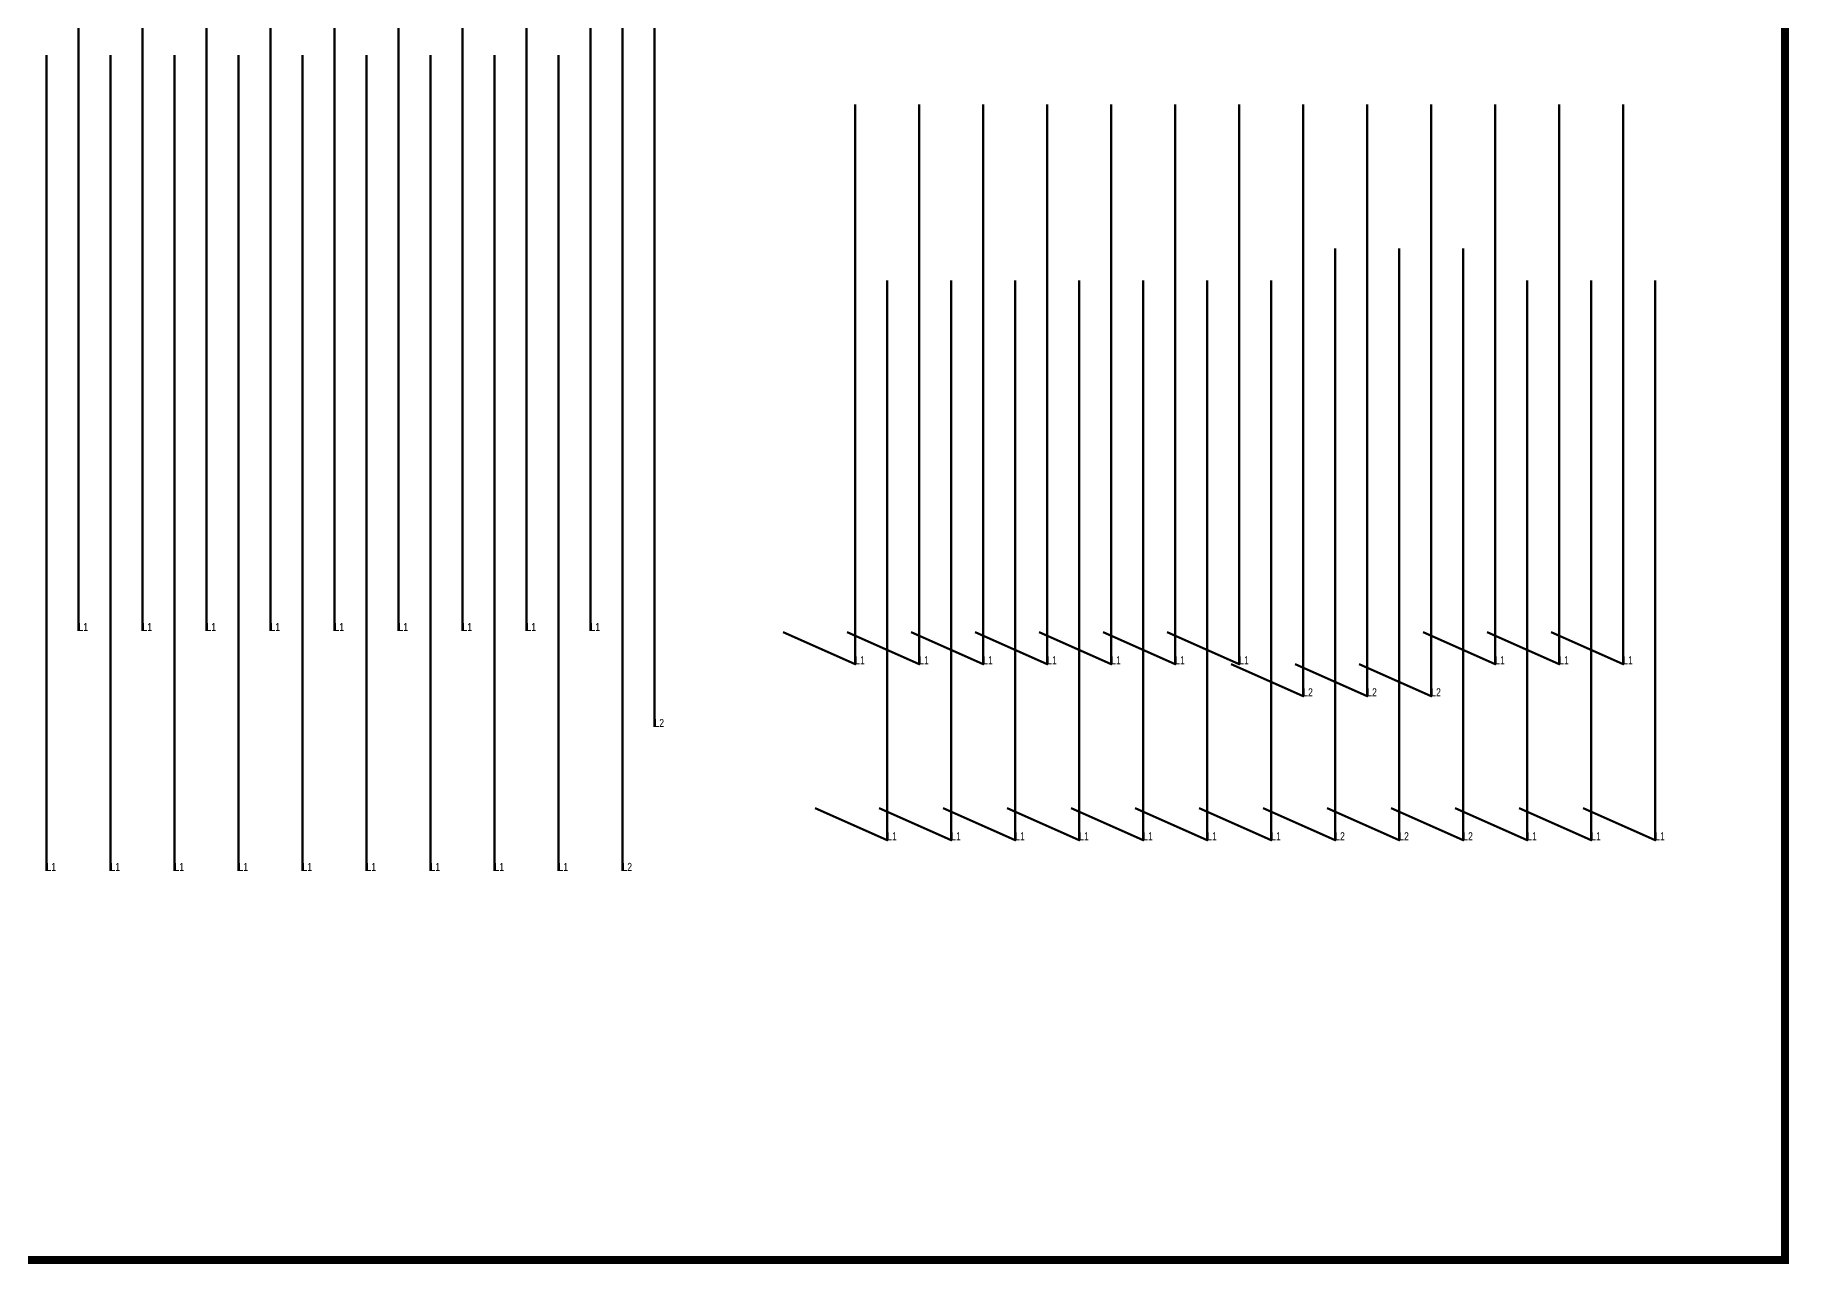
# Model space of a CAD drawing. Header units: millimetres. Extents: x 925681 to 1410834, y 71669 to 296428.
# Drawn here: x 1078293 to 1089254, y 272937 to 280619 of the extents above; entities that cross this region are included whole.
import ezdxf

# ---------------------------------------------------------------- set-up
doc = ezdxf.new("R2010")
doc.units = ezdxf.units.MM
doc.header["$LTSCALE"] = 100
doc.layers.add('Ap0404_Reinf.slab', color=5, linetype='Continuous', lineweight=40)
doc.styles.add('Ap_text ghi chu', font='1.shx', dxfattribs={"width": 0.8, "height": 250})

# ---------------------------------------------------------------- blocks, each defined once
blk = doc.blocks.new('*U150')
at = {"layer": 'Ap0404_Reinf.slab', "lineweight": 90, "ltscale": 10}
blk.add_lwpolyline([(0, 3500), (0, 0), (-450, 200)], dxfattribs=at)
at = {"layer": 'Defpoints', "lineweight": 90, "style": 'Ap_text ghi chu', "width": 0.8}
blk.add_attdef('SH', (0, 0), '', height=50, dxfattribs=at)
blk = doc.blocks.new('*U151')
at = {"layer": 'Ap0404_Reinf.slab', "lineweight": 90, "ltscale": 10}
blk.add_lwpolyline([(0, 3700), (0, 0), (-450, 200)], dxfattribs=at)
at = {"layer": 'Defpoints', "lineweight": 90, "style": 'Ap_text ghi chu', "width": 0.8}
blk.add_attdef('SH', (0, 0), '', height=50, dxfattribs=at)
blk = doc.blocks.new('*U148')
at = {"layer": 'Ap0404_Reinf.slab', "lineweight": 90, "ltscale": 10}
blk.add_lwpolyline([(0, 5700), (0, 0)], dxfattribs=at)
at = {"layer": 'Defpoints', "lineweight": 90, "style": 'Ap_text ghi chu', "width": 0.8}
blk.add_attdef('SH', (0, 0), '', height=50, dxfattribs=at)
blk = doc.blocks.new('*U149')
at = {"layer": 'Ap0404_Reinf.slab', "lineweight": 90, "ltscale": 10}
blk.add_lwpolyline([(0, 5100), (0, 0)], dxfattribs=at)
at = {"layer": 'Defpoints', "lineweight": 90, "style": 'Ap_text ghi chu', "width": 0.8}
blk.add_attdef('SH', (0, 0), '', height=50, dxfattribs=at)

msp = doc.modelspace()

# ---------------------------------------------------------------- linework, layer by layer
at = {"layer": 'Defpoints', "const_width": 50}
msp.add_lwpolyline([(1076554, 283763.5), (1089229.2, 283763.5), (1089229.2, 272962.3), (1076554, 272962.3)], close=True, dxfattribs=at)

# ---------------------------------------------------------------- block references
for name, p, values in [('*U149', (1078564.7, 276894.2), {'SH': 'L1'}), ('*U149', (1078964.7, 276894.2), {'SH': 'L1'}), ('*U149', (1079364.7, 276894.2), {'SH': 'L1'}), ('*U149', (1079764.7, 276894.2), {'SH': 'L1'}), ('*U149', (1080164.7, 276894.2), {'SH': 'L1'}), ('*U149', (1080564.7, 276894.2), {'SH': 'L1'}), ('*U149', (1080964.7, 276894.2), {'SH': 'L1'}), ('*U149', (1081364.7, 276894.2), {'SH': 'L1'}), ('*U149', (1081764.7, 276894.2), {'SH': 'L1'}), ('*U148', (1082164.7, 276294.2), {'SH': 'L2'}), ('*U148', (1081964.7, 275394.2), {'SH': 'L2'}), ('*U149', (1078364.7, 275394.2), {'SH': 'L1'}), ('*U149', (1078764.7, 275394.2), {'SH': 'L1'}), ('*U149', (1079164.7, 275394.2), {'SH': 'L1'}), ('*U149', (1079564.7, 275394.2), {'SH': 'L1'}), ('*U149', (1079964.7, 275394.2), {'SH': 'L1'}), ('*U149', (1080364.7, 275394.2), {'SH': 'L1'}), ('*U149', (1080764.7, 275394.2), {'SH': 'L1'}), ('*U149', (1081164.7, 275394.2), {'SH': 'L1'}), ('*U149', (1081564.7, 275394.2), {'SH': 'L1'}), ('*U150', (1083419.2, 276685.8), {'SH': 'L1'}), ('*U150', (1083819.2, 276685.8), {'SH': 'L1'}), ('*U150', (1084219.2, 276685.8), {'SH': 'L1'}), ('*U150', (1084619.2, 276685.8), {'SH': 'L1'}), ('*U150', (1085019.2, 276685.8), {'SH': 'L1'}), ('*U150', (1085419.2, 276685.8), {'SH': 'L1'}), ('*U150', (1085819.2, 276685.8), {'SH': 'L1'}), ('*U151', (1086219.2, 276485.8), {'SH': 'L2'}), ('*U151', (1086619.2, 276485.8), {'SH': 'L2'}), ('*U151', (1087019.2, 276485.8), {'SH': 'L2'}), ('*U150', (1087419.2, 276685.8), {'SH': 'L1'}), ('*U150', (1087819.2, 276685.8), {'SH': 'L1'}), ('*U150', (1088219.2, 276685.8), {'SH': 'L1'}), ('*U151', (1086419.2, 275585.8), {'SH': 'L2'}), ('*U151', (1086819.2, 275585.8), {'SH': 'L2'}), ('*U151', (1087219.2, 275585.8), {'SH': 'L2'}), ('*U150', (1083619.2, 275585.8), {'SH': 'L1'}), ('*U150', (1084019.2, 275585.8), {'SH': 'L1'}), ('*U150', (1084419.2, 275585.8), {'SH': 'L1'}), ('*U150', (1084819.2, 275585.8), {'SH': 'L1'}), ('*U150', (1085219.2, 275585.8), {'SH': 'L1'}), ('*U150', (1085619.2, 275585.8), {'SH': 'L1'}), ('*U150', (1086019.2, 275585.8), {'SH': 'L1'}), ('*U150', (1087619.2, 275585.8), {'SH': 'L1'}), ('*U150', (1088019.2, 275585.8), {'SH': 'L1'}), ('*U150', (1088419.2, 275585.8), {'SH': 'L1'})]:
    msp.add_blockref(name, p).add_auto_attribs(values)

doc.saveas('drawing.dxf')
